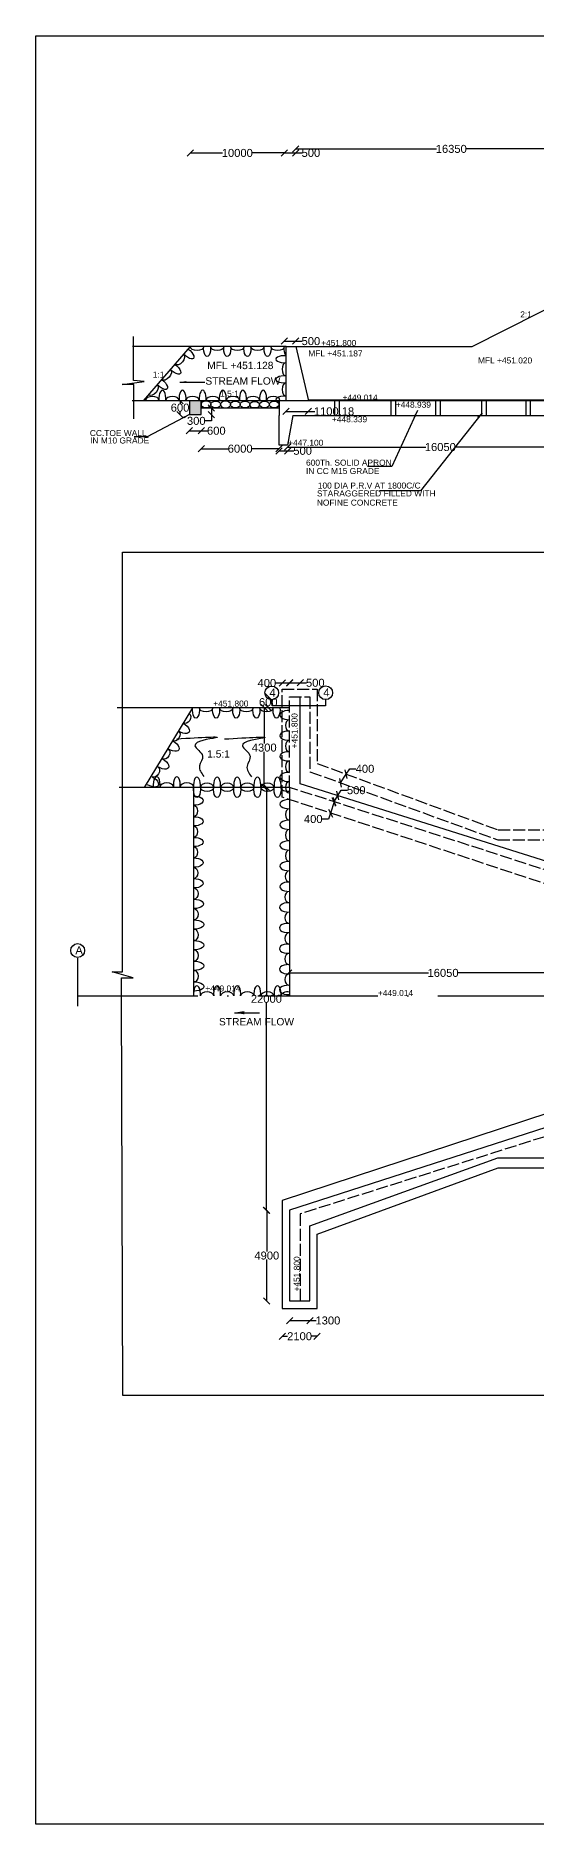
# Model space of a CAD drawing. Header units: millimetres. Extents: x 5124 to 6568637, y 2311 to 91879094.
# Drawn here: x 3845063 to 3852577, y 45928035 to 45954857 of the extents above; entities that cross this region are included whole.
import ezdxf

# ---------------------------------------------------------------- set-up
doc = ezdxf.new("R2010")
doc.units = ezdxf.units.MM
doc.header["$MEASUREMENT"] = 0
doc.linetypes.add('ACAD_ISO02W100', pattern=[15, 12, -3])
doc.linetypes.add('ACAD_ISO10W100', pattern=[18, 12, -3, 0, -3])
for name, color, linetype in [('DIMENSION', 7, 'Continuous'), ('DRAWING', 7, 'Continuous'), ('TEXT', 7, 'Continuous')]:
    doc.layers.add(name, color=color, linetype=linetype)
doc.styles.get("Standard").update_dxf_attribs({"font": 'arial.ttf', "height": 120})
doc.dimstyles.get("Standard").update_dxf_attribs({"dimtxt": 200, "dimasz": 110, "dimexe": 0.18, "dimexo": 0.0625, "dimgap": 0.09, "dimtad": 0, "dimtih": 1, "dimtoh": 1, "dimdec": 0, "dimzin": 0, "dimdsep": 46, "dimtxsty": 'Standard', "dimblk": 'OBLIQUE', "dimcen": 0.09, "dimse1": 1, "dimse2": 1, "dimadec": 0, "dimazin": 0, "dimtfac": 1, "dimtdec": 0, "dimtofl": 0, "dimtmove": 0, "dimatfit": 3, "dimfxl": 1, "dimtolj": 1, "dimtzin": 0, "dimarcsym": 0})

# ---------------------------------------------------------------- blocks, each defined once
blk = doc.blocks.new('_Oblique')
at = {"color": 0, "linetype": 'ByBlock', "lineweight": -2}
blk.add_line((-0.5, -0.5), (0.5, 0.5), dxfattribs=at)
blk = doc.blocks.new('*D130')
at = {"layer": 'Defpoints', "color": 0, "linetype": 'Continuous', "transparency": 16777216}
for p in [(3848793, 45953099), (3847384, 45950198), (3848793, 45950168)]:
    blk.add_point(p, dxfattribs=at)
at = {"layer": 'DIMENSION', "color": 0, "linetype": 'Continuous', "lineweight": -2, "transparency": 16777216}
for p, q in [((3847384, 45953099), (3847869, 45953099)), ((3848793, 45953099), (3848309, 45953099))]:
    blk.add_line(p, q, dxfattribs=at)
at = {"layer": 'DIMENSION', "color": 0, "linetype": 'Continuous', "lineweight": -2, "transparency": 16777216, "xscale": 95, "yscale": 95, "zscale": 95, "rotation": 180}
blk.add_blockref('_Oblique', (3847384, 45953099), dxfattribs=at)
at = {"layer": 'DIMENSION', "color": 0, "linetype": 'Continuous', "lineweight": -2, "transparency": 16777216, "xscale": 95, "yscale": 95, "zscale": 95}
blk.add_blockref('_Oblique', (3848793, 45953099), dxfattribs=at)
at = {"layer": 'DIMENSION', "color": 0, "linetype": 'Continuous', "transparency": 16777216, "insert": (3848089, 45953099), "char_height": 120, "attachment_point": 5}
blk.add_mtext('\\A1;10000', dxfattribs=at)
blk = doc.blocks.new('*D131')
at = {"layer": 'Defpoints', "color": 0, "linetype": 'Continuous', "transparency": 16777216}
for p in [(3848967, 45950277), (3848794, 45950191), (3848967, 45950198)]:
    blk.add_point(p, dxfattribs=at)
at = {"layer": 'DIMENSION', "color": 0, "linetype": 'Continuous', "lineweight": -2, "transparency": 16777216}
for p, q in [((3848794, 45950277), (3848967, 45950277)), ((3848967, 45950277), (3849062, 45950277))]:
    blk.add_line(p, q, dxfattribs=at)
at = {"layer": 'DIMENSION', "color": 0, "linetype": 'Continuous', "lineweight": -2, "transparency": 16777216, "xscale": 95, "yscale": 95, "zscale": 95, "rotation": 180}
blk.add_blockref('_Oblique', (3848794, 45950277), dxfattribs=at)
at = {"layer": 'DIMENSION', "color": 0, "linetype": 'Continuous', "lineweight": -2, "transparency": 16777216, "xscale": 95, "yscale": 95, "zscale": 95}
blk.add_blockref('_Oblique', (3848967, 45950277), dxfattribs=at)
at = {"layer": 'DIMENSION', "color": 0, "linetype": 'Continuous', "transparency": 16777216, "insert": (3849194, 45950277), "char_height": 120, "attachment_point": 5}
blk.add_mtext('\\A1;500', dxfattribs=at)
blk = doc.blocks.new('*D132')
at = {"layer": 'Defpoints', "color": 0, "linetype": 'Continuous', "transparency": 16777216}
for p in [(3848794, 45953013), (3848967, 45953099), (3848967, 45953020)]:
    blk.add_point(p, dxfattribs=at)
at = {"layer": 'DIMENSION', "color": 0, "linetype": 'Continuous', "lineweight": -2, "transparency": 16777216}
for p, q in [((3848794, 45953099), (3848967, 45953099)), ((3848967, 45953099), (3849062, 45953099))]:
    blk.add_line(p, q, dxfattribs=at)
at = {"layer": 'DIMENSION', "color": 0, "linetype": 'Continuous', "lineweight": -2, "transparency": 16777216, "xscale": 95, "yscale": 95, "zscale": 95, "rotation": 180}
blk.add_blockref('_Oblique', (3848794, 45953099), dxfattribs=at)
at = {"layer": 'DIMENSION', "color": 0, "linetype": 'Continuous', "lineweight": -2, "transparency": 16777216, "xscale": 95, "yscale": 95, "zscale": 95}
blk.add_blockref('_Oblique', (3848967, 45953099), dxfattribs=at)
at = {"layer": 'DIMENSION', "color": 0, "linetype": 'Continuous', "transparency": 16777216, "insert": (3849194, 45953099), "char_height": 120, "attachment_point": 5}
blk.add_mtext('\\A1;500', dxfattribs=at)
blk = doc.blocks.new('*D133')
at = {"layer": 'Defpoints', "color": 0, "linetype": 'Continuous', "transparency": 16777216}
for p in [(3848967, 45953099), (3853634, 45953160), (3853634, 45951215)]:
    blk.add_point(p, dxfattribs=at)
at = {"layer": 'DIMENSION', "color": 0, "linetype": 'Continuous', "lineweight": -2, "transparency": 16777216}
for p, q in [((3848967, 45953160), (3851081, 45953160)), ((3853634, 45953160), (3851521, 45953160))]:
    blk.add_line(p, q, dxfattribs=at)
at = {"layer": 'DIMENSION', "color": 0, "linetype": 'Continuous', "lineweight": -2, "transparency": 16777216, "xscale": 95, "yscale": 95, "zscale": 95, "rotation": 180}
blk.add_blockref('_Oblique', (3848967, 45953160), dxfattribs=at)
at = {"layer": 'DIMENSION', "color": 0, "linetype": 'Continuous', "lineweight": -2, "transparency": 16777216, "xscale": 95, "yscale": 95, "zscale": 95}
blk.add_blockref('_Oblique', (3853634, 45953160), dxfattribs=at)
at = {"layer": 'DIMENSION', "color": 0, "linetype": 'Continuous', "transparency": 16777216, "insert": (3851301, 45953160), "char_height": 120, "attachment_point": 5}
blk.add_mtext('\\A1;16350', dxfattribs=at)
blk = doc.blocks.new('*D148')
at = {"layer": 'Defpoints', "color": 0, "linetype": 'Continuous', "transparency": 16777216}
for p in [(3847230, 45949382), (3847370, 45949382), (3847370, 45949176)]:
    blk.add_point(p, dxfattribs=at)
at = {"layer": 'DIMENSION', "color": 0, "linetype": 'Continuous', "lineweight": -2, "transparency": 16777216}
for p, q in [((3847230, 45949382), (3847230, 45949340)), ((3847230, 45949176), (3847230, 45949218))]:
    blk.add_line(p, q, dxfattribs=at)
at = {"layer": 'DIMENSION', "color": 0, "linetype": 'Continuous', "lineweight": -2, "transparency": 16777216, "xscale": 95, "yscale": 95, "zscale": 95}
for p, rotation in [((3847230, 45949382), 90), ((3847230, 45949176), 270)]:
    blk.add_blockref('_Oblique', p, dxfattribs=dict(at, rotation=rotation))
at = {"layer": 'DIMENSION', "color": 0, "linetype": 'Continuous', "transparency": 16777216, "insert": (3847230, 45949279), "char_height": 120, "attachment_point": 5}
blk.add_mtext('\\A1;600', dxfattribs=at)
blk = doc.blocks.new('*D149')
at = {"layer": 'Defpoints', "color": 0, "linetype": 'Continuous', "transparency": 16777216}
for p in [(3847547, 45949274), (3847547, 45949176), (3847701, 45949176)]:
    blk.add_point(p, dxfattribs=at)
at = {"layer": 'DIMENSION', "color": 0, "linetype": 'Continuous', "lineweight": -2, "transparency": 16777216}
for p, q in [((3847701, 45949274), (3847701, 45949176)), ((3847701, 45949081), (3847606, 45949081)), ((3847701, 45949176), (3847701, 45949081))]:
    blk.add_line(p, q, dxfattribs=at)
at = {"layer": 'DIMENSION', "color": 0, "linetype": 'Continuous', "lineweight": -2, "transparency": 16777216, "xscale": 95, "yscale": 95, "zscale": 95}
for p, rotation in [((3847701, 45949274), 90), ((3847701, 45949176), 270)]:
    blk.add_blockref('_Oblique', p, dxfattribs=dict(at, rotation=rotation))
at = {"layer": 'DIMENSION', "color": 0, "linetype": 'Continuous', "transparency": 16777216, "insert": (3847473, 45949081), "char_height": 120, "attachment_point": 5}
blk.add_mtext('\\A1;300', dxfattribs=at)
blk = doc.blocks.new('*D150')
at = {"layer": 'Defpoints', "color": 0, "linetype": 'Continuous', "transparency": 16777216}
for p in [(3847370, 45949176), (3847547, 45949176), (3847547, 45948933)]:
    blk.add_point(p, dxfattribs=at)
at = {"layer": 'DIMENSION', "color": 0, "linetype": 'Continuous', "lineweight": -2, "transparency": 16777216}
for p, q in [((3847370, 45948933), (3847547, 45948933)), ((3847547, 45948933), (3847642, 45948933))]:
    blk.add_line(p, q, dxfattribs=at)
at = {"layer": 'DIMENSION', "color": 0, "linetype": 'Continuous', "lineweight": -2, "transparency": 16777216, "xscale": 95, "yscale": 95, "zscale": 95, "rotation": 180}
blk.add_blockref('_Oblique', (3847370, 45948933), dxfattribs=at)
at = {"layer": 'DIMENSION', "color": 0, "linetype": 'Continuous', "lineweight": -2, "transparency": 16777216, "xscale": 95, "yscale": 95, "zscale": 95}
blk.add_blockref('_Oblique', (3847547, 45948933), dxfattribs=at)
at = {"layer": 'DIMENSION', "color": 0, "linetype": 'Continuous', "transparency": 16777216, "insert": (3847774, 45948933), "char_height": 120, "attachment_point": 5}
blk.add_mtext('\\A1;600', dxfattribs=at)
blk = doc.blocks.new('*D151')
at = {"layer": 'Defpoints', "color": 0, "linetype": 'Continuous', "transparency": 16777216}
for p in [(3847547, 45949176), (3848717, 45949162), (3848717, 45948664)]:
    blk.add_point(p, dxfattribs=at)
at = {"layer": 'DIMENSION', "color": 0, "linetype": 'Continuous', "lineweight": -2, "transparency": 16777216}
for p, q in [((3847547, 45948664), (3847952, 45948664)), ((3848717, 45948664), (3848311, 45948664))]:
    blk.add_line(p, q, dxfattribs=at)
at = {"layer": 'DIMENSION', "color": 0, "linetype": 'Continuous', "lineweight": -2, "transparency": 16777216, "xscale": 95, "yscale": 95, "zscale": 95, "rotation": 180}
blk.add_blockref('_Oblique', (3847547, 45948664), dxfattribs=at)
at = {"layer": 'DIMENSION', "color": 0, "linetype": 'Continuous', "lineweight": -2, "transparency": 16777216, "xscale": 95, "yscale": 95, "zscale": 95}
blk.add_blockref('_Oblique', (3848717, 45948664), dxfattribs=at)
at = {"layer": 'DIMENSION', "color": 0, "linetype": 'Continuous', "transparency": 16777216, "insert": (3848132, 45948664), "char_height": 120, "attachment_point": 5}
blk.add_mtext('\\A1;6000', dxfattribs=at)
blk = doc.blocks.new('*D152')
at = {"layer": 'Defpoints', "color": 0, "linetype": 'Continuous', "transparency": 16777216}
for p in [(3848717, 45948715), (3848843, 45948715), (3848843, 45948632)]:
    blk.add_point(p, dxfattribs=at)
at = {"layer": 'DIMENSION', "color": 0, "linetype": 'Continuous', "lineweight": -2, "transparency": 16777216}
for p, q in [((3848717, 45948632), (3848843, 45948632)), ((3848843, 45948632), (3848938, 45948632))]:
    blk.add_line(p, q, dxfattribs=at)
at = {"layer": 'DIMENSION', "color": 0, "linetype": 'Continuous', "lineweight": -2, "transparency": 16777216, "xscale": 95, "yscale": 95, "zscale": 95, "rotation": 180}
blk.add_blockref('_Oblique', (3848717, 45948632), dxfattribs=at)
at = {"layer": 'DIMENSION', "color": 0, "linetype": 'Continuous', "lineweight": -2, "transparency": 16777216, "xscale": 95, "yscale": 95, "zscale": 95}
blk.add_blockref('_Oblique', (3848843, 45948632), dxfattribs=at)
at = {"layer": 'DIMENSION', "color": 0, "linetype": 'Continuous', "transparency": 16777216, "insert": (3849070, 45948632), "char_height": 120, "attachment_point": 5}
blk.add_mtext('\\A1;500', dxfattribs=at)
blk = doc.blocks.new('*D153')
at = {"layer": 'Defpoints', "color": 0, "linetype": 'Continuous', "transparency": 16777216}
for p in [(3848822, 45949382), (3849156, 45949382), (3849156, 45949223)]:
    blk.add_point(p, dxfattribs=at)
at = {"layer": 'DIMENSION', "color": 0, "linetype": 'Continuous', "lineweight": -2, "transparency": 16777216}
for p, q in [((3848822, 45949223), (3849156, 45949223)), ((3849156, 45949223), (3849251, 45949223))]:
    blk.add_line(p, q, dxfattribs=at)
at = {"layer": 'DIMENSION', "color": 0, "linetype": 'Continuous', "lineweight": -2, "transparency": 16777216, "xscale": 95, "yscale": 95, "zscale": 95, "rotation": 180}
blk.add_blockref('_Oblique', (3848822, 45949223), dxfattribs=at)
at = {"layer": 'DIMENSION', "color": 0, "linetype": 'Continuous', "lineweight": -2, "transparency": 16777216, "xscale": 95, "yscale": 95, "zscale": 95}
blk.add_blockref('_Oblique', (3849156, 45949223), dxfattribs=at)
at = {"layer": 'DIMENSION', "color": 0, "linetype": 'Continuous', "transparency": 16777216, "insert": (3849541, 45949223), "char_height": 120, "attachment_point": 5}
blk.add_mtext('\\A1;1100.18', dxfattribs=at)
blk = doc.blocks.new('*D154')
at = {"layer": 'Defpoints', "color": 0, "linetype": 'Continuous', "transparency": 16777216}
for p in [(3853431, 45949122), (3848843, 45948715), (3853431, 45948688)]:
    blk.add_point(p, dxfattribs=at)
at = {"layer": 'DIMENSION', "color": 0, "linetype": 'Continuous', "lineweight": -2, "transparency": 16777216}
for p, q in [((3848843, 45948688), (3850917, 45948688)), ((3853431, 45948688), (3851357, 45948688))]:
    blk.add_line(p, q, dxfattribs=at)
at = {"layer": 'DIMENSION', "color": 0, "linetype": 'Continuous', "lineweight": -2, "transparency": 16777216, "xscale": 95, "yscale": 95, "zscale": 95, "rotation": 180}
blk.add_blockref('_Oblique', (3848843, 45948688), dxfattribs=at)
at = {"layer": 'DIMENSION', "color": 0, "linetype": 'Continuous', "lineweight": -2, "transparency": 16777216, "xscale": 95, "yscale": 95, "zscale": 95}
blk.add_blockref('_Oblique', (3853431, 45948688), dxfattribs=at)
at = {"layer": 'DIMENSION', "color": 0, "linetype": 'Continuous', "transparency": 16777216, "insert": (3851137, 45948688), "char_height": 120, "attachment_point": 5}
blk.add_mtext('\\A1;16050', dxfattribs=at)
blk = doc.blocks.new('*D175')
at = {"layer": 'Defpoints', "color": 0, "linetype": 'Continuous', "transparency": 16777216}
for p in [(3848873, 45944945), (3848554, 45944778), (3848873, 45944778)]:
    blk.add_point(p, dxfattribs=at)
at = {"layer": 'DIMENSION', "color": 0, "linetype": 'Continuous', "lineweight": -2, "transparency": 16777216}
for p, q in [((3848554, 45944945), (3848554, 45944923)), ((3848554, 45944778), (3848554, 45944800))]:
    blk.add_line(p, q, dxfattribs=at)
at = {"layer": 'DIMENSION', "color": 0, "linetype": 'Continuous', "lineweight": -2, "transparency": 16777216, "xscale": 95, "yscale": 95, "zscale": 95}
for p, rotation in [((3848554, 45944945), 90), ((3848554, 45944778), 270)]:
    blk.add_blockref('_Oblique', p, dxfattribs=dict(at, rotation=rotation))
at = {"layer": 'DIMENSION', "color": 0, "linetype": 'Continuous', "transparency": 16777216, "insert": (3848554, 45944862), "char_height": 120, "attachment_point": 5}
blk.add_mtext('\\A1;600', dxfattribs=at)
blk = doc.blocks.new('*D176')
at = {"layer": 'Defpoints', "color": 0, "linetype": 'Continuous', "transparency": 16777216}
for p in [(3848763, 45945150), (3848763, 45944945), (3848873, 45944945)]:
    blk.add_point(p, dxfattribs=at)
at = {"layer": 'DIMENSION', "color": 0, "linetype": 'Continuous', "lineweight": -2, "transparency": 16777216}
for p, q in [((3848763, 45945150), (3848668, 45945150)), ((3848873, 45945150), (3848763, 45945150))]:
    blk.add_line(p, q, dxfattribs=at)
at = {"layer": 'DIMENSION', "color": 0, "linetype": 'Continuous', "lineweight": -2, "transparency": 16777216, "xscale": 95, "yscale": 95, "zscale": 95, "rotation": 180}
blk.add_blockref('_Oblique', (3848763, 45945150), dxfattribs=at)
at = {"layer": 'DIMENSION', "color": 0, "linetype": 'Continuous', "lineweight": -2, "transparency": 16777216, "xscale": 95, "yscale": 95, "zscale": 95}
blk.add_blockref('_Oblique', (3848873, 45945150), dxfattribs=at)
at = {"layer": 'DIMENSION', "color": 0, "linetype": 'Continuous', "transparency": 16777216, "insert": (3848533, 45945150), "char_height": 120, "attachment_point": 5}
blk.add_mtext('\\A1;400', dxfattribs=at)
blk = doc.blocks.new('*D177')
at = {"layer": 'Defpoints', "color": 0, "linetype": 'Continuous', "transparency": 16777216}
for p in [(3848873, 45944945), (3849033, 45945153), (3849033, 45944945)]:
    blk.add_point(p, dxfattribs=at)
at = {"layer": 'DIMENSION', "color": 0, "linetype": 'Continuous', "lineweight": -2, "transparency": 16777216}
for p, q in [((3848873, 45945153), (3849033, 45945153)), ((3849033, 45945153), (3849128, 45945153))]:
    blk.add_line(p, q, dxfattribs=at)
at = {"layer": 'DIMENSION', "color": 0, "linetype": 'Continuous', "lineweight": -2, "transparency": 16777216, "xscale": 95, "yscale": 95, "zscale": 95, "rotation": 180}
blk.add_blockref('_Oblique', (3848873, 45945153), dxfattribs=at)
at = {"layer": 'DIMENSION', "color": 0, "linetype": 'Continuous', "lineweight": -2, "transparency": 16777216, "xscale": 95, "yscale": 95, "zscale": 95}
blk.add_blockref('_Oblique', (3849033, 45945153), dxfattribs=at)
at = {"layer": 'DIMENSION', "color": 0, "linetype": 'Continuous', "transparency": 16777216, "insert": (3849260, 45945153), "char_height": 120, "attachment_point": 5}
blk.add_mtext('\\A1;500', dxfattribs=at)
blk = doc.blocks.new('*D178')
at = {"layer": 'Defpoints', "color": 0, "linetype": 'Continuous', "transparency": 16777216}
for p in [(3848493, 45944778), (3848493, 45943585), (3848493, 45943585)]:
    blk.add_point(p, dxfattribs=at)
at = {"layer": 'DIMENSION', "color": 0, "linetype": 'Continuous', "lineweight": -2, "transparency": 16777216}
for p, q in [((3848493, 45944778), (3848493, 45944243)), ((3848493, 45943585), (3848493, 45944120))]:
    blk.add_line(p, q, dxfattribs=at)
at = {"layer": 'DIMENSION', "color": 0, "linetype": 'Continuous', "lineweight": -2, "transparency": 16777216, "xscale": 95, "yscale": 95, "zscale": 95}
for p, rotation in [((3848493, 45944778), 90), ((3848493, 45943585), 270)]:
    blk.add_blockref('_Oblique', p, dxfattribs=dict(at, rotation=rotation))
at = {"layer": 'DIMENSION', "color": 0, "linetype": 'Continuous', "transparency": 16777216, "insert": (3848493, 45944181), "char_height": 120, "attachment_point": 5}
blk.add_mtext('\\A1;4300', dxfattribs=at)
blk = doc.blocks.new('*D179')
at = {"layer": 'Defpoints', "color": 0, "linetype": 'Continuous', "transparency": 16777216}
for p in [(3848567, 45943585), (3848526, 45937243), (3848873, 45937243)]:
    blk.add_point(p, dxfattribs=at)
at = {"layer": 'DIMENSION', "color": 0, "linetype": 'Continuous', "lineweight": -2, "transparency": 16777216}
for p, q in [((3848526, 45943585), (3848526, 45940475)), ((3848526, 45937243), (3848526, 45940353))]:
    blk.add_line(p, q, dxfattribs=at)
at = {"layer": 'DIMENSION', "color": 0, "linetype": 'Continuous', "lineweight": -2, "transparency": 16777216, "xscale": 95, "yscale": 95, "zscale": 95}
for p, rotation in [((3848526, 45943585), 90), ((3848526, 45937243), 270)]:
    blk.add_blockref('_Oblique', p, dxfattribs=dict(at, rotation=rotation))
at = {"layer": 'DIMENSION', "color": 0, "linetype": 'Continuous', "transparency": 16777216, "insert": (3848526, 45940414), "char_height": 120, "attachment_point": 5}
blk.add_mtext('\\A1;22000', dxfattribs=at)
blk = doc.blocks.new('*D180')
at = {"layer": 'Defpoints', "color": 0, "linetype": 'Continuous', "transparency": 16777216}
for p in [(3848526, 45937243), (3848532, 45935883), (3848873, 45935883)]:
    blk.add_point(p, dxfattribs=at)
at = {"layer": 'DIMENSION', "color": 0, "linetype": 'Continuous', "lineweight": -2, "transparency": 16777216}
for p, q in [((3848532, 45937243), (3848532, 45936625)), ((3848532, 45935883), (3848532, 45936502))]:
    blk.add_line(p, q, dxfattribs=at)
at = {"layer": 'DIMENSION', "color": 0, "linetype": 'Continuous', "lineweight": -2, "transparency": 16777216, "xscale": 95, "yscale": 95, "zscale": 95}
for p, rotation in [((3848532, 45937243), 90), ((3848532, 45935883), 270)]:
    blk.add_blockref('_Oblique', p, dxfattribs=dict(at, rotation=rotation))
at = {"layer": 'DIMENSION', "color": 0, "linetype": 'Continuous', "transparency": 16777216, "insert": (3848532, 45936563), "char_height": 120, "attachment_point": 5}
blk.add_mtext('\\A1;4900', dxfattribs=at)
blk = doc.blocks.new('*D181')
at = {"layer": 'Defpoints', "color": 0, "linetype": 'Continuous', "transparency": 16777216}
for p in [(3848873, 45935883), (3849180, 45935883), (3849180, 45935589)]:
    blk.add_point(p, dxfattribs=at)
at = {"layer": 'DIMENSION', "color": 0, "linetype": 'Continuous', "lineweight": -2, "transparency": 16777216}
for p, q in [((3848873, 45935589), (3849180, 45935589)), ((3849180, 45935589), (3849275, 45935589))]:
    blk.add_line(p, q, dxfattribs=at)
at = {"layer": 'DIMENSION', "color": 0, "linetype": 'Continuous', "lineweight": -2, "transparency": 16777216, "xscale": 95, "yscale": 95, "zscale": 95, "rotation": 180}
blk.add_blockref('_Oblique', (3848873, 45935589), dxfattribs=at)
at = {"layer": 'DIMENSION', "color": 0, "linetype": 'Continuous', "lineweight": -2, "transparency": 16777216, "xscale": 95, "yscale": 95, "zscale": 95}
blk.add_blockref('_Oblique', (3849180, 45935589), dxfattribs=at)
at = {"layer": 'DIMENSION', "color": 0, "linetype": 'Continuous', "transparency": 16777216, "insert": (3849449, 45935589), "char_height": 120, "attachment_point": 5}
blk.add_mtext('\\A1;1300', dxfattribs=at)
blk = doc.blocks.new('*D182')
at = {"layer": 'Defpoints', "color": 0, "linetype": 'Continuous', "transparency": 16777216}
for p in [(3848763, 45935770), (3849286, 45935770), (3849286, 45935353)]:
    blk.add_point(p, dxfattribs=at)
at = {"layer": 'DIMENSION', "color": 0, "linetype": 'Continuous', "lineweight": -2, "transparency": 16777216}
for p, q in [((3848763, 45935353), (3848844, 45935353)), ((3849286, 45935353), (3849205, 45935353))]:
    blk.add_line(p, q, dxfattribs=at)
at = {"layer": 'DIMENSION', "color": 0, "linetype": 'Continuous', "lineweight": -2, "transparency": 16777216, "xscale": 95, "yscale": 95, "zscale": 95, "rotation": 180}
blk.add_blockref('_Oblique', (3848763, 45935353), dxfattribs=at)
at = {"layer": 'DIMENSION', "color": 0, "linetype": 'Continuous', "lineweight": -2, "transparency": 16777216, "xscale": 95, "yscale": 95, "zscale": 95}
blk.add_blockref('_Oblique', (3849286, 45935353), dxfattribs=at)
at = {"layer": 'DIMENSION', "color": 0, "linetype": 'Continuous', "transparency": 16777216, "insert": (3849024, 45935353), "char_height": 120, "attachment_point": 5}
blk.add_mtext('\\A1;2100', dxfattribs=at)
blk = doc.blocks.new('*D188')
at = {"layer": 'Defpoints', "color": 0, "linetype": 'Continuous', "transparency": 16777216}
for p in [(3848859, 45940857), (3853496, 45940802), (3853496, 45940802)]:
    blk.add_point(p, dxfattribs=at)
at = {"layer": 'DIMENSION', "color": 0, "linetype": 'Continuous', "lineweight": -2, "transparency": 16777216}
for p, q in [((3848859, 45940802), (3850958, 45940802)), ((3853496, 45940802), (3851398, 45940802))]:
    blk.add_line(p, q, dxfattribs=at)
at = {"layer": 'DIMENSION', "color": 0, "linetype": 'Continuous', "lineweight": -2, "transparency": 16777216, "xscale": 95, "yscale": 95, "zscale": 95, "rotation": 180}
blk.add_blockref('_Oblique', (3848859, 45940802), dxfattribs=at)
at = {"layer": 'DIMENSION', "color": 0, "linetype": 'Continuous', "lineweight": -2, "transparency": 16777216, "xscale": 95, "yscale": 95, "zscale": 95}
blk.add_blockref('_Oblique', (3853496, 45940802), dxfattribs=at)
at = {"layer": 'DIMENSION', "color": 0, "linetype": 'Continuous', "transparency": 16777216, "insert": (3851178, 45940802), "char_height": 120, "attachment_point": 5}
blk.add_mtext('\\A1;16050', dxfattribs=at)
blk = doc.blocks.new('*D189')
at = {"layer": 'Defpoints', "color": 0, "linetype": 'Continuous', "transparency": 16777216}
for p in [(3849565, 45943361), (3849488, 45943200), (3849510, 45943193)]:
    blk.add_point(p, dxfattribs=at)
at = {"layer": 'DIMENSION', "color": 0, "linetype": 'Continuous', "lineweight": -2, "transparency": 16777216}
for p, q in [((3849543, 45943369), (3849488, 45943200)), ((3849458, 45943110), (3849363, 45943110)), ((3849488, 45943200), (3849458, 45943110))]:
    blk.add_line(p, q, dxfattribs=at)
at = {"layer": 'DIMENSION', "color": 0, "linetype": 'Continuous', "lineweight": -2, "transparency": 16777216, "xscale": 95, "yscale": 95, "zscale": 95}
for p, rotation in [((3849543, 45943369), 71.79564535908385), ((3849488, 45943200), 251.7956453590838)]:
    blk.add_blockref('_Oblique', p, dxfattribs=dict(at, rotation=rotation))
at = {"layer": 'DIMENSION', "color": 0, "linetype": 'Continuous', "transparency": 16777216, "insert": (3849229, 45943110), "char_height": 120, "attachment_point": 5}
blk.add_mtext('\\A1;400', dxfattribs=at)
blk = doc.blocks.new('*D190')
at = {"layer": 'Defpoints', "color": 0, "linetype": 'Continuous', "transparency": 16777216}
for p in [(3849542, 45943369), (3849598, 45943461), (3849598, 45943461)]:
    blk.add_point(p, dxfattribs=at)
at = {"layer": 'DIMENSION', "color": 0, "linetype": 'Continuous', "lineweight": -2, "transparency": 16777216}
for p, q in [((3849542, 45943369), (3849598, 45943461)), ((3849598, 45943461), (3849648, 45943542)), ((3849648, 45943542), (3849743, 45943542))]:
    blk.add_line(p, q, dxfattribs=at)
at = {"layer": 'DIMENSION', "color": 0, "linetype": 'Continuous', "lineweight": -2, "transparency": 16777216, "xscale": 95, "yscale": 95, "zscale": 95}
for p, rotation in [((3849542, 45943369), 238.6418362239301), ((3849598, 45943461), 58.64183622393007)]:
    blk.add_blockref('_Oblique', p, dxfattribs=dict(at, rotation=rotation))
at = {"layer": 'DIMENSION', "color": 0, "linetype": 'Continuous', "transparency": 16777216, "insert": (3849875, 45943542), "char_height": 120, "attachment_point": 5}
blk.add_mtext('\\A1;500', dxfattribs=at)
blk = doc.blocks.new('*D191')
at = {"layer": 'Defpoints', "color": 0, "linetype": 'Continuous', "transparency": 16777216}
for p in [(3849637, 45943654), (3849724, 45943783), (3849724, 45943783)]:
    blk.add_point(p, dxfattribs=at)
at = {"layer": 'DIMENSION', "color": 0, "linetype": 'Continuous', "lineweight": -2, "transparency": 16777216}
for p, q in [((3849724, 45943783), (3849776, 45943863)), ((3849776, 45943863), (3849871, 45943863)), ((3849637, 45943654), (3849724, 45943783))]:
    blk.add_line(p, q, dxfattribs=at)
at = {"layer": 'DIMENSION', "color": 0, "linetype": 'Continuous', "lineweight": -2, "transparency": 16777216, "xscale": 95, "yscale": 95, "zscale": 95}
for p, rotation in [((3849724, 45943783), 56.38154711316194), ((3849637, 45943654), 236.381547113162)]:
    blk.add_blockref('_Oblique', p, dxfattribs=dict(at, rotation=rotation))
at = {"layer": 'DIMENSION', "color": 0, "linetype": 'Continuous', "transparency": 16777216, "insert": (3850006, 45943863), "char_height": 120, "attachment_point": 5}
blk.add_mtext('\\A1;400', dxfattribs=at)

msp = doc.modelspace()

# ---------------------------------------------------------------- hatches: boundary and pattern name
at = {"layer": 'DRAWING', "linetype": 'Continuous'}
h = msp.add_hatch(dxfattribs=at)
h.set_pattern_fill('AR-CONC', color=256, scale=10, style=0)
h.set_pattern_definition([(50, (0, 0), (71.72601826, -6.2752135), [7.5, -82.5]), (355, (0, 0), (-13.87513336, 75.21921337), [6, -66]), (100.4514, (5.98, -0.52), (57.85093817, 68.94395421), [6.374019, -70.1142112]), (46.1842, (0, 20), (106.72410486, -16.55190143), [11.25, -123.75]), (96.6356, (8.89, 18.62), (93.46627055, 97.4117871), [9.5610288, -105.1713]), (351.1842, (0, 20), (93.46619451, 97.4118601), [9, -99]), (21, (10, 15), (59.69070521, -40.26188907), [7.5, -82.5]), (326, (10, 15), (24.33153319, 72.5150045), [6, -66]), (71.4514, (14.974, 11.645), (84.02226286, 32.25304967), [6.374019, -70.1142112]), (37.5, (0, 0), (1.215985532, 33.289385383), [0, -65.2, 0, -67, 0, -66.25]), (7.5, (0, 0), (26.306953744, 39.441171188), [0, -38.2, 0, -63.7, 0, -25.25]), (327.5, (-22.3, 0), (53.382243617, -2.255487173), [0, -25, 0, -78, 0, -103.5]), (317.5, (-32.3, 0), (58.318616934, 10.010498233), [0, -32.5, 0, -51.8, 0, -73.5])])
h.paths.add_polyline_path([(3875434.9, 45949652.6), (3875163.2, 45949652.6), (3875163.2, 45949391.5), (3875276.4, 45949391.5)])
h.paths.add_polyline_path([(3876611.4, 45949767.9), (3876424.1, 45949767.9), (3876424.1, 45949568.5), (3876611.4, 45949568.5)])
h.paths.add_polyline_path([(3847546.6, 45949382), (3847370.4, 45949382), (3847370.4, 45949175.9), (3847546.6, 45949175.9)])

# ---------------------------------------------------------------- linework, layer by layer
at = {"layer": 'DIMENSION', "linetype": 'Continuous'}
msp.add_lwpolyline([(3849415.5, 45944900.9), (3849415.5, 45944808.7), (3848613.9, 45944808.7), (3848601.8, 45944897.3)], dxfattribs=at)
for points in [[(3847181.4, 45944313), (3847758.4, 45944327), (3847453.4, 45944210), (3847567.9, 45944055), (3847521.9, 45943905.5), (3847586.9, 45943747.5)], [(3847895.2, 45944310.5), (3848472.2, 45944324.5), (3848167.2, 45944207.5), (3848281.7, 45944052.5), (3848235.7, 45943903), (3848300.7, 45943745)]]:
    msp.add_spline(points, degree=3, dxfattribs=at)
at = {"layer": 'DRAWING', "linetype": 'Continuous'}
for points in [[(3845063.1, 45954856.8), (3883354.8, 45954856.8), (3883354.8, 45928035), (3845063.1, 45928035)], [(3847546.6, 45949382), (3847370.4, 45949382), (3847370.4, 45949175.9), (3847546.6, 45949175.9)], [(3848716.9, 45949382), (3847546.6, 45949382), (3847546.6, 45949274.5), (3848716.9, 45949274.5)]]:
    msp.add_lwpolyline(points, close=True, dxfattribs=at)
for points in [[(3848967, 45950197.9), (3851616.1, 45950197.9), (3853634.2, 45951215.2), (3853806.9, 45951215.2), (3854351.4, 45950098.6)], [(3846534.6, 45949110.5), (3846534.6, 45949625.2), (3846362.7, 45949625.2), (3846693.1, 45949673.6), (3846530.3, 45949685), (3846530.3, 45950344.6)], [(3848822.4, 45950197.9), (3847384.3, 45950197.9), (3846517.8, 45950197.9)], [(3846679.5, 45949382), (3847384.3, 45950197.9)], [(3848822.4, 45949382), (3848822.4, 45950197.9), (3848967, 45950197.9), (3849155.6, 45949382)], [(3848716.9, 45949382), (3846510.2, 45949382)], [(3853430.6, 45949382), (3848716.9, 45949382)], [(3848716.9, 45949382), (3848716.9, 45949162)], [(3848922.6, 45949162), (3853430.6, 45949162), (3853430.6, 45949391.5), (3849153.4, 45949391.5)], [(3849547.1, 45949382), (3849547.1, 45949162)], [(3849616.2, 45949382), (3849616.2, 45949162)], [(3850396, 45949382), (3850396, 45949162)], [(3850465.1, 45949382), (3850465.1, 45949162)], [(3851064.6, 45949382), (3851064.6, 45949162)], [(3851133.7, 45949382), (3851133.7, 45949162)], [(3851757.4, 45949382), (3851757.4, 45949162)], [(3851826.5, 45949382), (3851826.5, 45949162)], [(3852418.2, 45949382), (3852418.2, 45949162)], [(3852487.3, 45949382), (3852487.3, 45949162)], [(3848922.6, 45949162), (3848843, 45948715), (3848716.9, 45948715), (3848716.9, 45949162)], [(3846349.7, 45940456.1), (3846349.7, 45940730.6), (3846474.9, 45940730.6), (3846527, 45940730.6), (3846210.7, 45940820.8), (3846367.1, 45940820.8), (3846367.1, 45947112), (3858743.6, 45947112), (3858743.6, 45947540.5), (3859103.2, 45946743.2), (3859103.2, 45947137.4), (3863191.7, 45947137.4), (3866305.8, 45947137.4), (3866571.2, 45946821.5), (3866571.2, 45947341.8), (3866703.2, 45947059.8), (3877705.7, 45947059.8), (3877705.7, 45938071), (3877530.9, 45938071), (3877882.7, 45937923.8), (3877705.7, 45937923.8), (3877705.7, 45934466.6), (3846371.5, 45934466.6), (3846349.7, 45940456.1)], [(3853562.4, 45942211.4), (3849032.7, 45943639.3), (3849032.7, 45944944.8)], [(3848872.7, 45944778.3), (3846283.4, 45944778.3)], [(3847417.4, 45944778.3), (3846690.9, 45943584.6)], [(3848872.7, 45943584.6), (3846317.6, 45943584.6)], [(3847432.2, 45943584.6), (3847432.2, 45940456.1)], [(3848872.7, 45943584.6), (3848872.7, 45940456.1)], [(3853496.1, 45938945.7), (3848762.9, 45937389.1), (3848762.9, 45935769.9), (3849286, 45935769.9), (3849286, 45936884), (3852003.2, 45937881.2), (3854551.3, 45937881.2), (3854551.3, 45938733.7)], [(3853496.1, 45938733.7), (3848872.7, 45937243.4), (3848872.7, 45935883.3), (3849180.4, 45935883.3), (3849180.4, 45937008.5), (3852000.3, 45938030.9), (3854431.6, 45938030.9), (3854431.6, 45938733.7)]]:
    msp.add_lwpolyline(points, dxfattribs=at)
at = {"layer": 'DRAWING', "linetype": 'ACAD_ISO02W100', "ltscale": 15}
for points in [[(3853496.1, 45941882.3), (3848762.9, 45943438.9), (3848762.9, 45945058.1), (3849286, 45945058.1), (3849286, 45943944), (3852003.2, 45942946.9), (3854551.3, 45942946.9), (3854551.3, 45942094.3)], [(3853496.1, 45942094.3), (3848872.7, 45943584.6), (3848872.7, 45944944.8), (3849180.4, 45944944.8), (3849180.4, 45943819.5), (3852000.3, 45942797.2), (3854431.6, 45942797.2), (3854431.6, 45942094.3)], [(3853562.4, 45938616.6), (3849032.7, 45937188.8), (3849032.7, 45935883.3)]]:
    msp.add_lwpolyline(points, dxfattribs=at)
at = {"layer": 'DRAWING', "linetype": 'ACAD_ISO10W100', "ltscale": 150}
for points in [[(3845697.4, 45940301.7), (3845697.4, 45941021.8)], [(3845697.4, 45940456.1), (3877817.4, 45940456.1), (3877817.4, 45940978.6)]]:
    msp.add_lwpolyline(points, dxfattribs=at)
at = {"layer": 'DRAWING', "linetype": 'Continuous'}
for centre in [(3848605.5, 45945000.8), (3849415.5, 45945004.6), (3845692.6, 45941137.5)]:
    msp.add_circle(centre, 103.6, dxfattribs=at)
at = {"layer": 'DRAWING', "extrusion": (0, 0, -1)}
for centre, major_axis, ratio, start_param, end_param in [((3847217.7, 45950005.1), (-65.5, -75.9), 0.6159741, 3.1415927, 6.2831853), ((3847338.9, 45950100.2), (93.8, -81.1), 0.4233871, 4.4721825, 8.0941882), ((3847484.6, 45950197.9), (-100.3, 0), 0.6159741, 3.1415927, 6.2831853), ((3847635.8, 45950168.4), (0, -124), 0.4233871, 4.4721825, 8.0941882), ((3847787.1, 45950197.9), (-100.3, 0), 0.6159741, 3.1415927, 6.2831853), ((3847938.3, 45950168.4), (0, -124), 0.4233871, 4.4721825, 8.0941882), ((3848089.6, 45950197.9), (-100.3, 0), 0.6159741, 3.1415927, 6.2831853), ((3848240.8, 45950168.4), (0, -124), 0.4233871, 4.4721825, 8.0941882), ((3848392.1, 45950197.9), (-100.3, 0), 0.6159741, 3.1415927, 6.2831853), ((3848543.3, 45950168.4), (0, -124), 0.4233871, 4.4721825, 8.0941882), ((3848694.6, 45950197.9), (-100.3, 0), 0.6159741, 3.1415927, 6.2831853), ((3848845.8, 45950168.4), (0, -124), 0.4233871, 6.7462655, 8.0941882), ((3847020, 45949776.1), (-65.5, -75.9), 0.6159741, 3.1415927, 6.2831853), ((3847141.2, 45949871.3), (93.8, -81.1), 0.4233871, 4.4721825, 8.0941882), ((3846822.2, 45949547.2), (-65.5, -75.9), 0.6159741, 3.1415927, 6.2831853), ((3846943.4, 45949642.4), (93.8, -81.1), 0.4233871, 4.4721825, 8.0941882), ((3847321.8, 45944621.2), (-44.3, -72.8), 0.7243402, 3.1415927, 6.2831853), ((3847468.4, 45944748.8), (0, -124), 0.4233871, 4.4721825, 8.0941882), ((3847619.6, 45944778.3), (-100.3, 0), 0.6159741, 3.1415927, 6.2831853), ((3847770.9, 45944748.8), (0, -124), 0.4233871, 4.4721825, 8.0941882), ((3847922.1, 45944778.3), (-100.3, 0), 0.6159741, 3.1415927, 6.2831853), ((3848073.4, 45944748.8), (0, -124), 0.4233871, 4.4721825, 8.0941882), ((3848224.6, 45944778.3), (-100.3, 0), 0.6159741, 3.1415927, 6.2831853), ((3848375.9, 45944748.8), (0, -124), 0.4233871, 4.4721825, 8.0941882), ((3848527.1, 45944778.3), (-100.3, 0), 0.6159741, 3.1415927, 6.2831853), ((3848678.4, 45944748.8), (0, -124), 0.4233871, 4.4721825, 8.0941882), ((3847160.9, 45944357), (-44.3, -72.8), 0.7243402, 3.1415927, 6.2831853), ((3847246.1, 45944486.2), (118.7, -72.3), 0.5, 4.6728103, 7.8935603), ((3847009.2, 45944086.6), (-42.8, -73.7), 0.7243402, 3.1415927, 6.2831853), ((3847092, 45944218.1), (120.2, -69.8), 0.5, 4.6728103, 7.8935603), ((3846853.5, 45943818.6), (-42.8, -73.7), 0.7243402, 3.1415927, 6.2831853), ((3846936.3, 45943950.1), (120.2, -69.8), 0.5, 4.6728103, 7.8935603), ((3846781.9, 45943681.9), (120.2, -69.8), 0.5, 4.6728103, 7.8935603), ((3847483.2, 45943555.1), (0, -124), 0.4233871, 4.4721825, 8.0941882), ((3847634.5, 45943584.6), (-100.3, 0), 0.6159741, 3.1415927, 6.2831853), ((3847785.7, 45943555.1), (0, -124), 0.4233871, 4.4721825, 8.0941882), ((3847937, 45943584.6), (-100.3, 0), 0.6159741, 3.1415927, 6.2831853), ((3848088.2, 45943555.1), (0, -124), 0.4233871, 4.4721825, 8.0941882), ((3848239.5, 45943584.6), (-100.3, 0), 0.6159741, 3.1415927, 6.2831853), ((3848390.7, 45943555.1), (0, -124), 0.4233871, 4.4721825, 8.0941882), ((3848542, 45943584.6), (-100.3, 0), 0.6159741, 3.1415927, 6.2831853), ((3848693.2, 45943555.1), (0, -124), 0.4233871, 4.4721825, 8.0941882), ((3848844.4, 45943584.6), (-100.3, 0), 0.6159741, 4.4261796, 6.2831853), ((3847437.7, 45943385.4), (139, 0), 0.5, 4.6728103, 7.8935603), ((3847432.2, 45943230.7), (0, -85.2), 0.7243402, 3.1415927, 6.2831853), ((3847437.7, 45943076), (139, 0), 0.5, 4.6728103, 7.8935603), ((3847432.2, 45942920.7), (0, -85.2), 0.7243402, 3.1415927, 6.2831853), ((3847437.7, 45942766), (139, 0), 0.5, 4.6728103, 7.8935603), ((3847432.2, 45942610.8), (0, -85.2), 0.7243402, 3.1415927, 6.2831853), ((3847438.9, 45942456.6), (139, 0), 0.5, 4.6728103, 7.8935603), ((3847433.4, 45942301.4), (0, -85.2), 0.7243402, 3.1415927, 6.2831853), ((3847438.9, 45942146.7), (139, 0), 0.5, 4.6728103, 7.8935603), ((3847438.9, 45941992), (0, -85.2), 0.7243402, 3.1415927, 6.2831853), ((3847444.4, 45941837.3), (139, 0), 0.5, 4.6728103, 7.8935603), ((3847438.9, 45941682), (0, -85.2), 0.7243402, 3.1415927, 6.2831853), ((3847445.6, 45941527.9), (139, 0), 0.5, 4.6728103, 7.8935603), ((3847440.1, 45941372.6), (0, -85.2), 0.7243402, 3.1415927, 6.2831853), ((3847445.6, 45941217.9), (139, 0), 0.5, 4.6728103, 7.8935603), ((3847438.9, 45941063.1), (0, -85.2), 0.7243402, 3.1415927, 6.2831853), ((3847445.6, 45940909), (139, 0), 0.5, 4.6728103, 7.8935603), ((3847440.1, 45940753.7), (0, -85.2), 0.7243402, 3.1415927, 6.2831853), ((3847445.6, 45940599), (139, 0), 0.5, 4.6728103, 7.8935603)]:
    msp.add_ellipse(centre, major_axis=major_axis, ratio=ratio, start_param=start_param, end_param=end_param, dxfattribs=at)
at = {"layer": 'DRAWING'}
for centre, major_axis, ratio, start_param, end_param in [((3848792.9, 45950006.5), (-124, 0), 0.4233871, 4.4721825, 8.0941882), ((3848792.9, 45950006.5), (-124, 0), 0.4233871, 4.4721825, 8.0941882), ((3848792.9, 45949704), (-124, 0), 0.4233871, 4.4721825, 8.0941882), ((3848792.9, 45949704), (-124, 0), 0.4233871, 4.4721825, 8.0941882), ((3848822.4, 45949855.2), (0, -100.3), 0.6159741, 3.1415927, 6.2831853), ((3848822.4, 45949855.2), (0, -100.3), 0.6159741, 3.1415927, 6.2831853), ((3846964.2, 45949416.6), (0, 124), 0.4233871, 4.4721825, 8.0941882), ((3847266.7, 45949416.6), (0, 124), 0.4233871, 4.4721825, 8.0941882), ((3847569.2, 45949416.6), (0, 124), 0.4233871, 4.4721825, 8.0941882), ((3847871.7, 45949416.6), (0, 124), 0.4233871, 4.4721825, 8.0941882), ((3848174.2, 45949416.6), (0, 124), 0.4233871, 4.4721825, 8.0941882), ((3848476.7, 45949416.6), (0, 124), 0.4233871, 4.4721825, 8.0941882), ((3848822.4, 45949552.7), (0, -100.3), 0.6159741, 3.1415927, 6.2831853), ((3848822.4, 45949552.7), (0, -100.3), 0.6159741, 3.1415927, 6.2831853), ((3846813, 45949387.1), (-100.3, 0), 0.6159741, 3.1415927, 6.2831853), ((3847115.5, 45949387.1), (-100.3, 0), 0.6159741, 3.1415927, 6.2831853), ((3847418, 45949387.1), (-100.3, 0), 0.6159741, 3.1415927, 6.2831853), ((3847720.5, 45949387.1), (-100.3, 0), 0.6159741, 3.1415927, 6.2831853), ((3848022.9, 45949387.1), (-100.3, 0), 0.6159741, 3.1415927, 6.2831853), ((3848325.4, 45949387.1), (-100.3, 0), 0.6159741, 3.1415927, 6.2831853), ((3848627.9, 45949387.1), (-100.3, 0), 0.6159741, 3.1415927, 6.2831853), ((3848792.9, 45949401.5), (-124, 0), 0.4233871, 4.4721825, 7.1943994), ((3848867.2, 45944669.6), (-139, 0), 0.5, 4.6728103, 7.8935603), ((3848867.2, 45944360.2), (-139, 0), 0.5, 4.6728103, 7.8935603), ((3848872.7, 45944514.9), (0, -85.2), 0.7243402, 3.1415927, 6.2831853), ((3848867.2, 45944050.2), (-139, 0), 0.5, 4.6728103, 7.8935603), ((3848867.2, 45944050.2), (-139, 0), 0.5, 4.6728103, 7.8935603), ((3848872.7, 45944204.9), (0, -85.2), 0.7243402, 3.1415927, 6.2831853), ((3848872.7, 45943895.5), (0, -85.2), 0.7243402, 3.1415927, 6.2831853), ((3846878.9, 45943621), (0, 124), 0.4233871, 4.4721825, 8.0941882), ((3847030.1, 45943591.5), (-100.3, 0), 0.6159741, 3.1415927, 6.2831853), ((3847181.4, 45943621), (0, 124), 0.4233871, 4.4721825, 8.0941882), ((3847332.6, 45943591.5), (-100.3, 0), 0.6159741, 3.1415927, 6.2831853), ((3847483.2, 45943614.1), (0, 124), 0.4233871, 4.4721825, 8.0941882), ((3847634.5, 45943584.6), (-100.3, 0), 0.6159741, 3.1415927, 6.2831853), ((3847785.7, 45943614.1), (0, 124), 0.4233871, 4.4721825, 8.0941882), ((3847937, 45943584.6), (-100.3, 0), 0.6159741, 3.1415927, 6.2831853), ((3848088.2, 45943614.1), (0, 124), 0.4233871, 4.4721825, 8.0941882), ((3848239.5, 45943584.6), (-100.3, 0), 0.6159741, 3.1415927, 6.2831853), ((3848390.7, 45943614.1), (0, 124), 0.4233871, 4.4721825, 8.0941882), ((3848542, 45943584.6), (-100.3, 0), 0.6159741, 3.1415927, 6.2831853), ((3848693.2, 45943614.1), (0, 124), 0.4233871, 4.4721825, 8.0941882), ((3848867.2, 45943740.8), (-139, 0), 0.5, 4.6728103, 7.8935603), ((3848872.7, 45943585.6), (0, -85.2), 0.7243402, 3.1415927, 6.2831853), ((3848867.2, 45943333.4), (-139, 0), 0.5, 4.6728103, 7.8935603), ((3848867.2, 45943024), (-139, 0), 0.5, 4.6728103, 7.8935603), ((3848872.7, 45943178.7), (0, -85.2), 0.7243402, 3.1415927, 6.2831853), ((3848867.2, 45942714), (-139, 0), 0.5, 4.6728103, 7.8935603), ((3848872.7, 45942868.7), (0, -85.2), 0.7243402, 3.1415927, 6.2831853), ((3848872.7, 45942558.8), (0, -85.2), 0.7243402, 3.1415927, 6.2831853), ((3848866, 45942404.6), (-139, 0), 0.5, 4.6728103, 7.8935603), ((3848871.5, 45942249.4), (0, -85.2), 0.7243402, 3.1415927, 6.2831853), ((3848866, 45942094.7), (-139, 0), 0.5, 4.6728103, 7.8935603), ((3848866, 45941939.9), (0, -85.2), 0.7243402, 3.1415927, 6.2831853), ((3848860.5, 45941785.2), (-139, 0), 0.5, 4.6728103, 7.8935603), ((3848866, 45941630), (0, -85.2), 0.7243402, 3.1415927, 6.2831853), ((3848859.3, 45941475.9), (-139, 0), 0.5, 4.6728103, 7.8935603), ((3848859.3, 45941165.9), (-139, 0), 0.5, 4.6728103, 7.8935603), ((3848864.8, 45941320.6), (0, -85.2), 0.7243402, 3.1415927, 6.2831853), ((3848859.3, 45940857), (-139, 0), 0.5, 4.6728103, 7.8935603), ((3848866, 45941011.1), (0, -85.2), 0.7243402, 3.1415927, 6.2831853), ((3848864.8, 45940701.7), (0, -85.2), 0.7243402, 3.1415927, 6.2831853), ((3847483.2, 45940485.6), (0, 124), 0.4233871, 4.4721825, 8.0941882), ((3847634.5, 45940456.1), (-100.3, 0), 0.6159741, 3.1415927, 6.2831853), ((3847785.7, 45940485.6), (0, 124), 0.4233871, 4.4721825, 8.0941882), ((3847937, 45940456.1), (-100.3, 0), 0.6159741, 3.1415927, 6.2831853), ((3848088.2, 45940485.6), (0, 124), 0.4233871, 4.4721825, 8.0941882), ((3848239.5, 45940456.1), (-100.3, 0), 0.6159741, 3.1415927, 6.2831853), ((3848390.7, 45940485.6), (0, 124), 0.4233871, 4.4721825, 8.0941882), ((3848542, 45940456.1), (-100.3, 0), 0.6159741, 3.1415927, 6.2831853), ((3848693.2, 45940485.6), (0, 124), 0.4233871, 4.4721825, 8.0941882), ((3848859.3, 45940547), (-139, 0), 0.5, 4.6728103, 7.8935603), ((3848844.4, 45940456.1), (-100.3, 0), 0.6159741, 4.4261796, 6.2831853)]:
    msp.add_ellipse(centre, major_axis=major_axis, ratio=ratio, start_param=start_param, end_param=end_param, dxfattribs=at)
at = {"layer": 'DRAWING', "linetype": 'Continuous'}
for centre, ratio in [((3847619.7, 45949328.2), 0.7351166), ((3847765.9, 45949326.4), 0.7100146), ((3847912.2, 45949328.2), 0.7614552), ((3848058.4, 45949326.8), 0.7153857), ((3848204.6, 45949325.3), 0.6946268), ((3848350.8, 45949324), 0.6768029), ((3848497.1, 45949326.3), 0.708778), ((3848643.3, 45949326.3), 0.708778)]:
    msp.add_ellipse(centre, major_axis=(-73.1, 0), ratio=ratio, dxfattribs=at)

# ---------------------------------------------------------------- texts
at = {"layer": 'DIMENSION', "linetype": 'Continuous', "char_height": 90, "attachment_point": 1}
for s, insert, width in [('2:1', (3852337, 45950723.4), 746.073), ('1:1', (3846820.2, 45949820.8), 746.073), ('1.5:1', (3847831.4, 45949533.8), 257.455)]:
    msp.add_mtext(s, dxfattribs=dict(at, insert=insert, width=width))
at = {"layer": 'DIMENSION', "char_height": 120, "attachment_point": 1}
for s, insert, width in [('4', (3848570.8, 45945064.5), 791.732), ('4', (3849380.8, 45945068.3), 791.732), ('A', (3845657.8, 45941201.2), 86.821)]:
    msp.add_mtext(s, dxfattribs=dict(at, insert=insert, width=width))
at = {"layer": 'TEXT'}
for s, height, p in [('+451.800', 90, (3849347.3, 45950204.7)), ('MFL +451.187', 90, (3849155.5, 45950047.7)), ('MFL +451.020', 90, (3851702.3, 45949942.3)), ('MFL +451.128', 110, (3847636.7, 45949857.5)), ('STREAM FLOW', 110, (3847609.8, 45949625)), (' +449.014', 90, (3849633.4, 45949385.8)), (' +448.939', 90, (3850433.7, 45949279.4)), ('CC.TOE WALL', 90, (3845875.8, 45948853.4)), (' +448.339', 90, (3849475.2, 45949060.6)), ('IN M10 GRADE', 90, (3845879.7, 45948742.2)), (' +447.100', 90, (3848817.6, 45948707.8)), ('600Th. SOLID APRON', 90, (3849120.7, 45948410.2)), ('IN CC M15 GRADE', 90, (3849120.1, 45948284.1)), ('100 DIA P.R.V AT 1800C/C ', 90, (3849297.4, 45948066.3)), ('STARAGGERED FILLED WITH', 90, (3849285.1, 45947948)), ('NOFINE CONCRETE', 90, (3849283, 45947810.5)), ('+451.800', 90, (3847728.2, 45944796.9)), ('1.5:1', 110, (3847636.8, 45944031.4)), ('+449.014', 90, (3847609.6, 45940523.9)), ('+449.014', 90, (3850200.6, 45940456.8)), ('STREAM FLOW', 110, (3847813.9, 45940015.5))]:
    msp.add_text(s, height=height, dxfattribs=at).set_placement(p)
for p in [(3848992.9, 45944170.6), (3849027.2, 45936023.4)]:
    msp.add_text('+451.800', height=90, rotation=90, dxfattribs=at).set_placement(p)

# ---------------------------------------------------------------- dimensions: what is measured, and where the dimension line sits
at = {"layer": 'DIMENSION', "linetype": 'Continuous'}
for base, p1, p2, text, picture, middle in [((3853634.2, 45953160.5), (3848967, 45953098.8), (3853634.2, 45951215.2), '16350', '*D133', (3851300.6, 45953160.5)), ((3848793.3, 45953098.8), (3847384.3, 45950197.9), (3848793.3, 45950168.4), '10000', '*D130', (3848088.8, 45953098.8)), ((3848967, 45953098.8), (3848794.2, 45953013.3), (3848967, 45953020.2), '500', '*D132', (3849194.5, 45953098.8)), ((3848967, 45950276.5), (3848794.2, 45950191), (3848967, 45950197.9), '500', '*D131', (3849194.5, 45950276.5)), ((3847546.6, 45948933.4), (3847370.4, 45949175.9), (3847546.6, 45949175.9), '600', '*D150', (3847774.4, 45948933.4)), ((3848716.9, 45948664.3), (3847546.6, 45949175.9), (3848716.9, 45949162), '6000', '*D151', (3848131.7, 45948664.3)), ((3853430.6, 45948688.3), (3848843, 45948715), (3853430.6, 45949121.6), '16050', '*D154', (3851136.8, 45948688.3)), ((3848843, 45948631.9), (3848716.9, 45948715), (3848843, 45948715), '500', '*D152', (3849070.4, 45948631.9)), ((3848762.9, 45945149.6), (3848872.7, 45944944.8), (3848762.9, 45944944.8), '400', '*D176', (3848533, 45945149.6)), ((3849032.7, 45945152.9), (3848872.7, 45944944.8), (3849032.7, 45944944.8), '500', '*D177', (3849260.1, 45945152.9)), ((3853496.1, 45940802.2), (3848859.3, 45940857), (3853496.1, 45940802.2), '16050', '*D188', (3851177.7, 45940802.2)), ((3849180.4, 45935589.5), (3848872.7, 45935883.3), (3849180.4, 45935883.3), '1300', '*D181', (3849448.8, 45935589.5)), ((3849286, 45935352.8), (3848762.9, 45935769.9), (3849286, 45935769.9), '2100', '*D182', (3849024.4, 45935352.8))]:
    dim = msp.add_linear_dim(base=base, p1=p1, p2=p2, text=text, dimstyle='Standard', override={"dimasz": 95, "dimarcsym": 1}, dxfattribs=at)
    dim.commit()
    dim.dimension.update_dxf_attribs({"geometry": picture, "text_midpoint": middle})
for base, p1, p2, text, picture, middle in [((3847230.5, 45949382), (3847370.4, 45949175.9), (3847370.4, 45949382), '600', '*D148', (3847230.5, 45949278.9)), ((3847700.7, 45949175.9), (3847546.6, 45949274.5), (3847546.6, 45949175.9), '300', '*D149', (3847473.3, 45949080.9)), ((3848554.3, 45944778.3), (3848872.7, 45944944.8), (3848872.7, 45944778.3), '600', '*D175', (3848554.3, 45944861.6)), ((3848493.4, 45943584.6), (3848493.4, 45944778.3), (3848493.4, 45943584.6), '4300', '*D178', (3848493.4, 45944181.5)), ((3848525.6, 45937243.4), (3848566.9, 45943584.6), (3848872.7, 45937243.4), '22000', '*D179', (3848525.6, 45940414)), ((3848532.3, 45935883.3), (3848525.6, 45937243.4), (3848872.7, 45935883.3), '4900', '*D180', (3848532.3, 45936563.4))]:
    dim = msp.add_linear_dim(base=base, p1=p1, p2=p2, angle=90, text=text, dimstyle='Standard', override={"dimasz": 95, "dimarcsym": 1}, dxfattribs=at)
    dim.commit()
    dim.dimension.update_dxf_attribs({"geometry": picture, "text_midpoint": middle})
dim = msp.add_linear_dim(base=(3849155.6, 45949223.5), p1=(3848822.4, 45949382), p2=(3849155.6, 45949382), text='1100.18', dimstyle='Standard', override={"dimasz": 95, "dimarcsym": 1}, dxfattribs=at)
dim.commit()
dim.dimension.update_dxf_attribs({"geometry": '*D153', "text_midpoint": (3849540.9, 45949223.5), "dimtype": 160})
for p1, p2, distance, text, picture, middle in [((3849637.5, 45943653.8), (3849723.7, 45943783.4), 0, '400', '*D191', (3850006.1, 45943862.5)), ((3849542.3, 45943368.8), (3849598.5, 45943460.9), 0, '500', '*D190', (3849875.4, 45943542.1)), ((3849565.3, 45943361.4), (3849510, 45943193.2), -23.1, '400', '*D189', (3849228.5, 45943110.2))]:
    dim = msp.add_aligned_dim(p1=p1, p2=p2, distance=distance, text=text, dimstyle='Standard', override={"dimasz": 95, "dimarcsym": 1}, dxfattribs=at)
    dim.commit()
    dim.dimension.update_dxf_attribs({"geometry": picture, "text_midpoint": middle})

# ---------------------------------------------------------------- leaders
for points in [[(3850795.4, 45949238.3), (3850411.1, 45948395.2), (3850042.9, 45948395.2)], [(3851762.6, 45949204.3), (3850841.2, 45948031.4), (3850221.5, 45948031.4)], [(3847370.4, 45949175.9), (3846735.4, 45948842.6), (3846542.1, 45948842.6)]]:
    msp.add_leader(points, dimstyle='Standard', override={"dimasz": 95, "dimgap": 0.09, "dimtad": 0, "dimarcsym": 1}, dxfattribs=at)
at = {"layer": 'DRAWING', "linetype": 'Continuous'}
for points, override in [([(3847227.8, 45949662.5), (3847601.5, 45949662.5)], {"dimasz": 95, "dimgap": 0.09, "dimtad": 0, "dimarcsym": 1}), ([(3848046.6, 45940205.5), (3848420.3, 45940205.5)], {"dimasz": 150, "dimgap": 0.09, "dimtad": 0, "dimarcsym": 1})]:
    msp.add_leader(points, dimstyle='Standard', override=override, dxfattribs=at)

doc.saveas('drawing.dxf')
